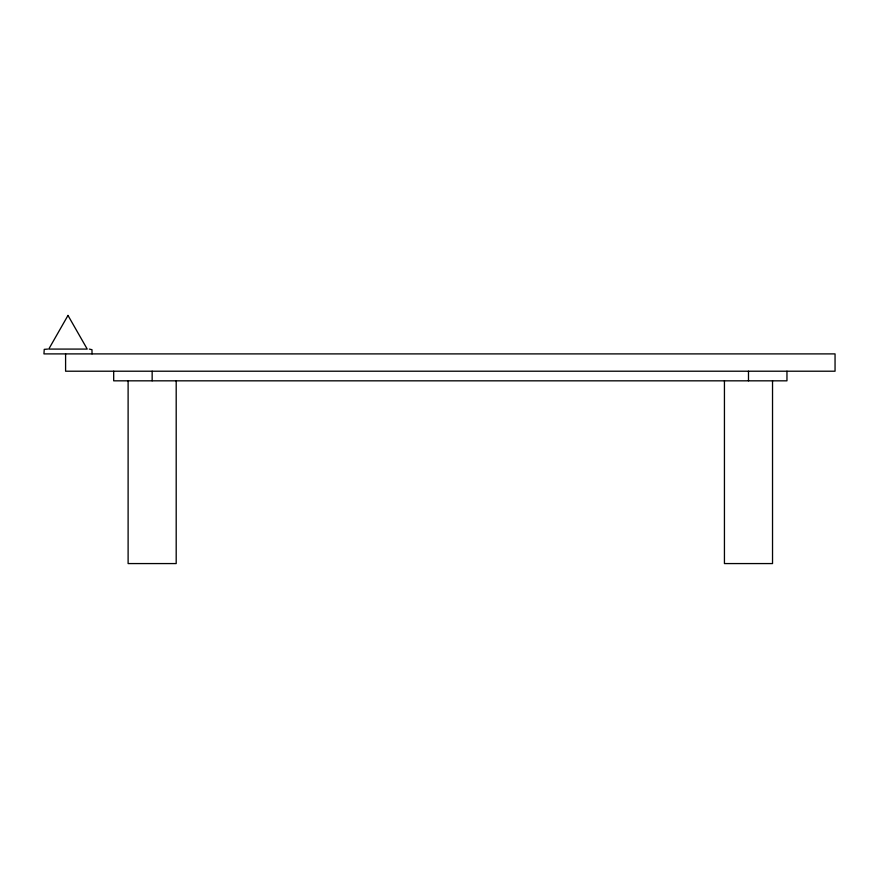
<?xml version="1.0" encoding="UTF-8"?>
<svg xmlns="http://www.w3.org/2000/svg" width="879" height="879" viewBox="0 0 879 879"><rect width="100%" height="100%" fill="white"/><g stroke="black" fill="none" stroke-linecap="round" stroke-linejoin="round"><path stroke-width="1.32" d="M47.642 349.084L44.236 349.37L43.95 353.896L835.05 353.896L835.05 371.213L65.595 371.213L65.595 353.896M89.317 349.084L91.976 349.699L92.042 353.896M786.958 371.213L786.958 380.827L113.688 380.827L113.688 371.213M772.531 380.827L772.531 563.571L724.439 563.571L724.439 380.827M748.49 371.213L748.49 380.827M176.196 380.827L176.196 563.571L128.114 563.571L128.114 380.827M152.155 371.213L152.155 380.827M67.991 315.429L48.763 349.084L87.23 349.084L67.991 315.429"/></g></svg>
